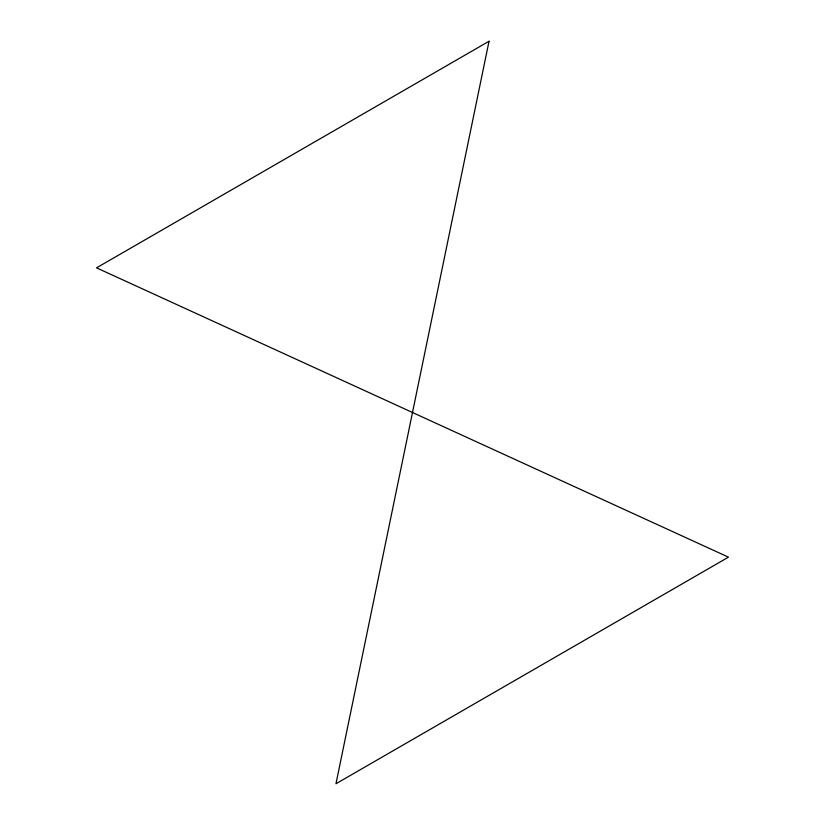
<?xml version="1.0" encoding="UTF-8"?>
<svg xmlns="http://www.w3.org/2000/svg" width="825" height="825" viewBox="0 0 825 825"><rect width="100%" height="100%" fill="white"/><g stroke="black" fill="none" stroke-linecap="round" stroke-linejoin="round"><path stroke-width="1.24" d="M489.029 41.25L335.971 783.75L728.454 557.153L96.546 267.847L489.029 41.25"/></g></svg>
